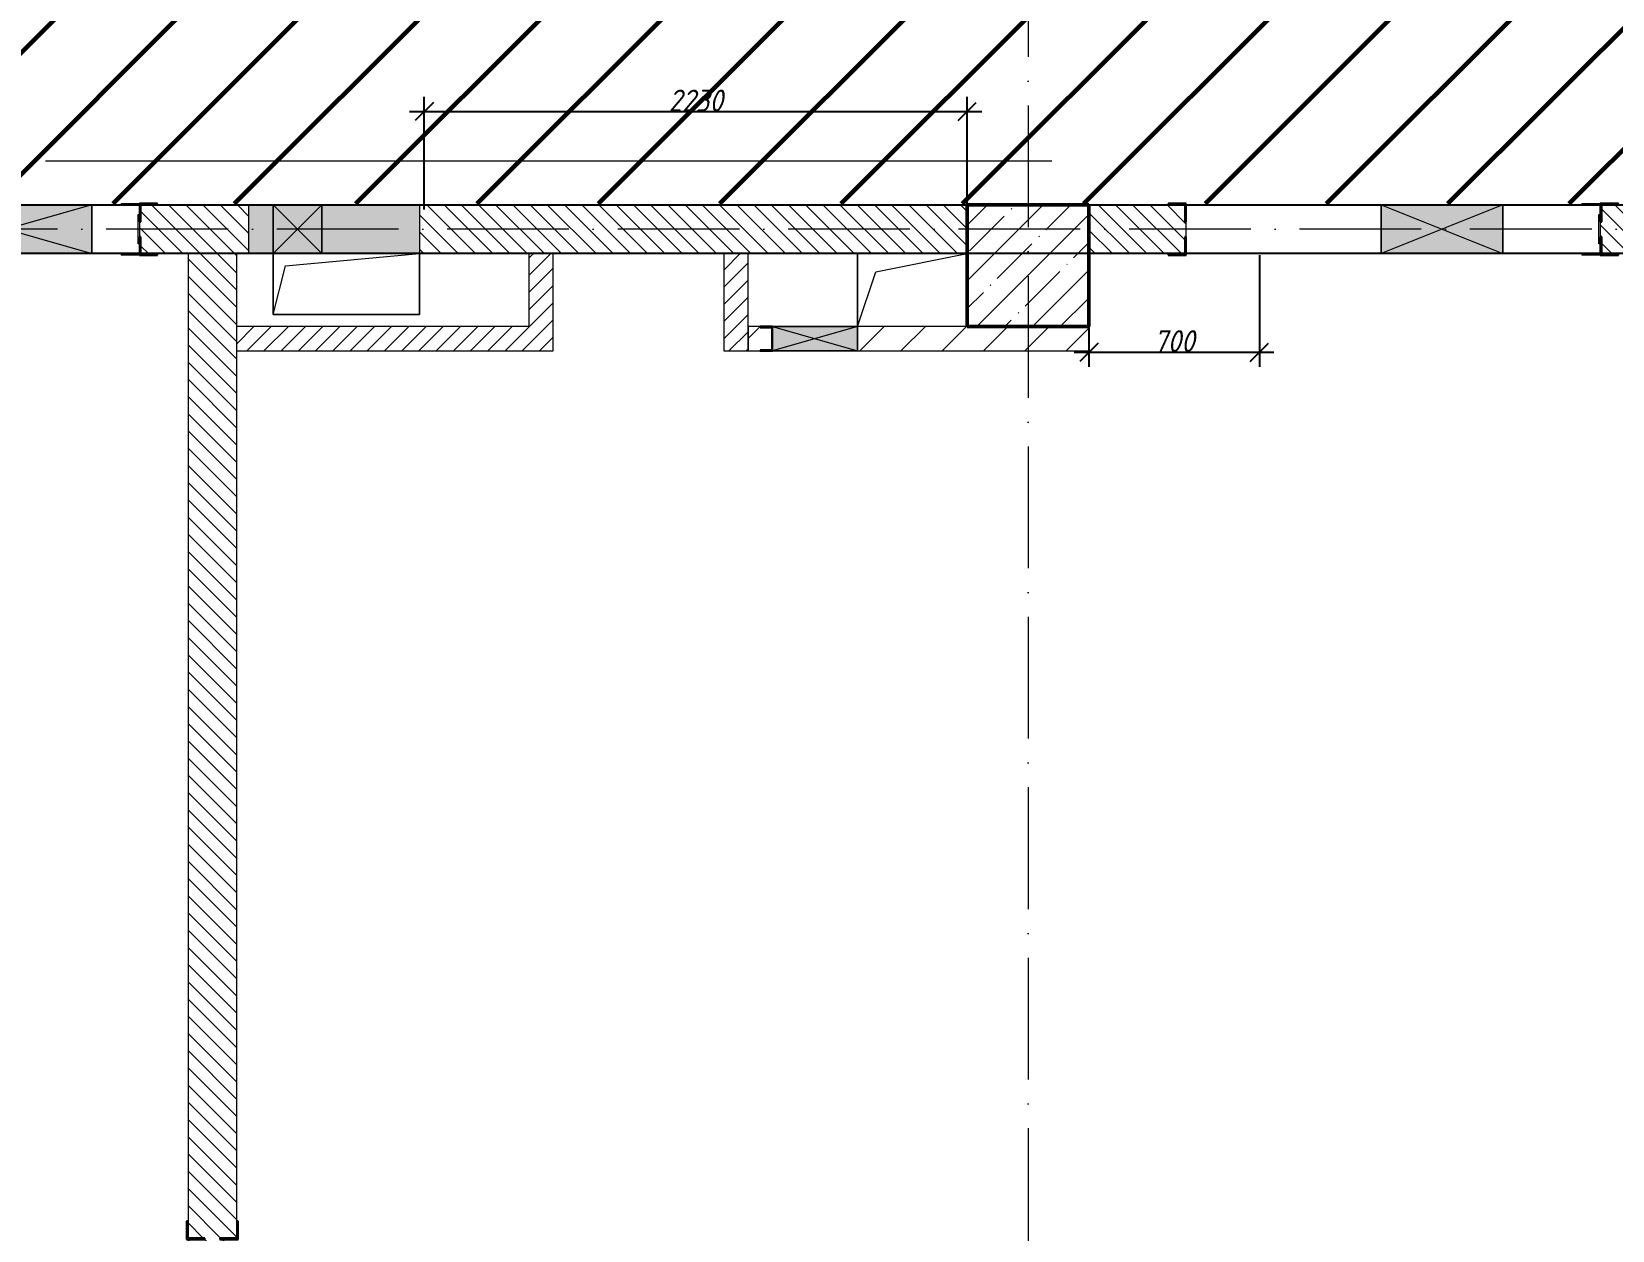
# Model space of a CAD drawing. Header units: millimetres. Extents: x -606178 to 312196, y -19338 to 632709.
# Drawn here: x -108857 to -102365, y 510763 to 515687 of the extents above; entities that cross this region are included whole.
import ezdxf

# ---------------------------------------------------------------- set-up
doc = ezdxf.new("R2010")
doc.units = ezdxf.units.MM
doc.linetypes.add('50_200_ШТРИХ_1Т_ш5_п1_п1_', pattern=[700, 500, -100, 0, -100])
for name, color, linetype, lineweight in [('6.4.1) Окр пт с инж. ПТ2.16', 3, 'Continuous', 60), ('A-____-____-DIMS', 7, 'Continuous', 9), ('A-DETL-GENF-OTLN', 7, 'Continuous', 9), ('A-DETL-GENF-OTLN-2', 7, 'Continuous', 5), ('A-FLOR-____-OTLN', 7, 'Continuous', 9), ('A-GENM-____-MCUT', 7, 'Continuous', 25), ('A-GENM-____-OTLN', 7, 'Continuous', 9), ('A-GENM-____-OTLN-1', 7, 'Continuous', 25), ('A-GLAZ-____-OTLN', 7, 'Continuous', 9), ('A-WALL-____-MCUT', 7, 'Continuous', 13), ('A-WALL-____-PATT-1', 7, 'Continuous', 9), ('A-WALL-FNSH-MCUT-1', 7, 'Continuous', 9), ('I-WALL-____-OTLN', 7, 'Continuous', 9), ('S-COLS-____-MCUT', 7, 'Continuous', 50), ('S-COLS-____-OTLN', 7, 'Continuous', 9), ('S-GRID-____-OTLN-1', 7, '50_200_ШТРИХ_1Т_ш5_п1_п1_', 9)]:
    doc.layers.add(name, color=color, linetype=linetype, lineweight=lineweight)
doc.layers.add('A-DETL-GENF-OTLN-3', color=9, linetype='Continuous', lineweight=9, true_color=0x808080)
doc.styles.add('ISOCPEUR_I_7', font='isocpeui.ttf', dxfattribs={"width": 0.9, "height": 90})
doc.dimstyles.new('ISO-1_8_0_9К_СРЕДНИЙ_Кладочные_2', dxfattribs={"dimscale": 304.8, "dimtxt": 89.638306, "dimasz": 0.246063, "dimexe": 0.19685, "dimexo": 0, "dimgap": 0, "dimtad": 1, "dimdec": 3, "dimrnd": 0.001, "dimdsep": 46, "dimtxsty": 'ISOCPEUR_I_7', "dimblk1": 'OBLIQUE', "dimblk2": 'OBLIQUE', "dimsah": 1, "dimcen": 0.09, "dimdle": 0.19685, "dimazin": 0, "dimtfac": 1, "dimtdec": 4, "dimtix": 1, "dimtmove": 1, "dimatfit": 3, "dimfxl": 1, "dimtvp": 1, "dimtolj": 1, "dimtzin": 0, "dimarcsym": 2})
pattern_1 = [(135, (-140714.89, 451794.26), (-35.35534, -35.35534), [])]
pattern_2 = [(45, (-140714.89, 451794.26), (-35.35534, 35.35534), [])]

# ---------------------------------------------------------------- blocks, each defined once
blk = doc.blocks.new('BSC_Колонна _Прямоугольная - 500х500-V15-АР1_План отверстий 3 этажа в осях 1-64_Ю-ЯЯ')
at = {"layer": 'S-COLS-____-OTLN'}
h = blk.add_hatch(dxfattribs=at)
h.set_pattern_fill('FP_22', color=256, style=0, pattern_type=2)
h.set_pattern_definition([(45, (-35950, -62931.04), (-114.04925, 114.04925), []), (45, (-35835.95, -62931.04), (-114.04925, 114.04925), [201.613, -40.323, 3.353, -36.97])])
h.paths.add_polyline_path([(-250, -250), (250, -250), (250, 250), (-250, 250)], flags=0)
at = {"layer": 'S-COLS-____-MCUT'}
for p, q in [((250, 250), (-250, 250)), ((-250, 250), (-250, -250)), ((250, -250), (250, 250)), ((-250, -250), (250, -250))]:
    blk.add_line(p, q, dxfattribs=at)
blk = doc.blocks.new('Фахверк_СКБ_Уголок - 200_3960-28268576-АР1_План отверстий 3 этажа в осях 1-64_Ю-ЯЯ')
at = {"layer": 'A-GENM-____-MCUT'}
for p, q in [((200, 156), (125, 156)), ((125, 156), (125, 81)), ((131, 81), (131, 150)), ((131, 150), (200, 150)), ((200, 150), (200, 156)), ((125, 81), (131, 81)), ((131, 19), (125, 19)), ((125, 19), (125, -56)), ((131, -50), (131, 19)), ((125, -56), (200, -56)), ((200, -50), (131, -50)), ((200, -56), (200, -50))]:
    blk.add_line(p, q, dxfattribs=at)
blk = doc.blocks.new('154_Стойка_СКБ_Уголок - СМ-2480_200-28346303-АР1_План отверстий 3 этажа в осях 1-64_Ю-ЯЯ')
at = {"layer": 'A-GENM-____-MCUT'}
for p, q in [((125, 156), (125, 81)), ((200, 156), (125, 156)), ((131, 81), (131, 150)), ((131, 150), (200, 150)), ((200, 150), (200, 156)), ((125, 81), (131, 81)), ((131, 19), (125, 19)), ((125, 19), (125, -56)), ((131, -50), (131, 19)), ((125, -56), (200, -56)), ((200, -50), (131, -50)), ((200, -56), (200, -50))]:
    blk.add_line(p, q, dxfattribs=at)
blk = doc.blocks.new('Стойка_Влож_Полоса боковая - Полоса-V164-АР1_План отверстий 3 этажа в осях 1-64_Ю-ЯЯ')
at = {"layer": 'A-GENM-____-OTLN'}
for p, q in [((-5, 60), (0, 60)), ((-5, -60), (-5, 60)), ((0, 31), (0, -31)), ((0, -60), (-5, -60))]:
    blk.add_line(p, q, dxfattribs=at)
blk = doc.blocks.new('Стойка_Влож_Уголок_Опорный - Уголок-28213941-АР1_План отверстий 3 этажа в осях 1-64_Ю-ЯЯ')
at = {"layer": 'A-GENM-____-OTLN'}
for p, q in [((-212, -6), (-212, 0)), ((0, 0), (0, -6)), ((-212, -75), (-212, -6)), ((-212, -6), (-206, -6)), ((-6, -6), (0, -6)), ((0, -6), (0, -75)), ((-212, -75), (-206, -75)), ((-6, -75), (0, -75))]:
    blk.add_line(p, q, dxfattribs=at)
blk = doc.blocks.new('Фахверк_СКБ_Уголок - 200_3960-28339211-АР1_План отверстий 3 этажа в осях 1-64_Ю-ЯЯ')
at = {"layer": 'A-GENM-____-MCUT'}
for p, q in [((125, 156), (50, 156)), ((50, 156), (50, 150)), ((50, 150), (119, 150)), ((119, 150), (119, 81)), ((125, 81), (125, 156)), ((119, 81), (125, 81)), ((125, 19), (119, 19)), ((119, 19), (119, -50)), ((125, -56), (125, 19)), ((119, -50), (50, -50)), ((50, -50), (50, -56)), ((50, -56), (125, -56))]:
    blk.add_line(p, q, dxfattribs=at)
blk = doc.blocks.new('AR_Отверстие Ниша - Лючок-36918136-АР1_План отверстий 3 этажа в осях 1-64_Ю-ЯЯ')
at = {"layer": 'A-GLAZ-____-OTLN'}
h = blk.add_hatch(color=256, dxfattribs=at)
h.paths.add_polyline_path([(-350, -100), (-250, -100), (-250, 100), (-350, 100)], flags=0)
h.paths.add_polyline_path([(350, -100), (350, 100), (-50, 100), (-50, -100)], flags=0)
for p, q in [((-350, 100), (-250, 100)), ((-350, -100), (-350, 100)), ((-50, 100), (350, 100)), ((350, 100), (350, -100)), ((-250, -100), (-350, -100)), ((350, -100), (-50, -100))]:
    blk.add_line(p, q, dxfattribs=at)
blk = doc.blocks.new('AR_Отверстие прямоугольное _в стене_ - AR_Отверстие прямоугольное _в стене__ВК-32405534-АР1_План отверстий 3 этажа в осях 1-64_Ю-ЯЯ')
at = {"layer": 'A-GLAZ-____-OTLN'}
blk.add_hatch(color=256, dxfattribs=at).paths.add_polyline_path([(100, -100), (100, 100), (-100, 100), (-100, -100)], flags=0)
at = {"layer": 'A-DETL-GENF-OTLN'}
for p, q in [((-100, -100), (-100, 100)), ((-100, 100), (100, 100)), ((100, 100), (-100, -100)), ((-100, 100), (100, -100)), ((100, 100), (-100, 100)), ((-100, 100), (-100, -100)), ((100, 100), (100, -100)), ((100, -100), (100, 100)), ((100, -100), (-100, -100)), ((-100, -100), (100, -100))]:
    blk.add_line(p, q, dxfattribs=at)
blk = doc.blocks.new('AR_Отверстие прямоугольное _в плите_ - AR_Отверстие прямоугольное _в плите_-30459255-АР1_План отверстий 3 этажа в осях 1-64_Ю-ЯЯ')
at = {"layer": 'A-GENM-____-OTLN'}
for p, q in [((-300, 125), (-300, -125)), ((-300, -125), (-250, 75)), ((-250, 75), (300, 125)), ((300, -125), (300, 125)), ((-300, -125), (300, -125))]:
    blk.add_line(p, q, dxfattribs=at)
blk = doc.blocks.new('AR_Отверстие прямоугольное _в плите_ - AR_Отверстие прямоугольное _в плите_-V198-АР1_План отверстий 3 этажа в осях 1-64_Ю-ЯЯ')
at = {"layer": 'A-GENM-____-OTLN'}
for p, q in [((-225, 150), (-225, -150)), ((-150, 75), (225, 150)), ((-225, -150), (-150, 75))]:
    blk.add_line(p, q, dxfattribs=at)
blk = doc.blocks.new('AR_Отверстие прямоугольное _в стене_ - AR_Отверстие прямоугольное _в стене__ОВ-36917871-АР1_План отверстий 3 этажа в осях 1-64_Ю-ЯЯ')
at = {"layer": 'A-GLAZ-____-OTLN'}
blk.add_hatch(color=256, dxfattribs=at).paths.add_polyline_path([(350, -100), (350, 100), (-350, 100), (-350, -100)], flags=0)
at = {"layer": 'A-DETL-GENF-OTLN'}
for p, q in [((-350, -100), (-350, 100)), ((-350, 100), (350, 100)), ((350, 100), (-350, -100)), ((-350, 100), (350, -100)), ((350, 100), (-350, 100)), ((-350, 100), (-350, -100)), ((350, 100), (350, -100)), ((350, -100), (350, 100)), ((350, -100), (-350, -100)), ((-350, -100), (350, -100))]:
    blk.add_line(p, q, dxfattribs=at)
blk = doc.blocks.new('AR_Отверстие прямоугольное _в стене_ - AR_Отверстие прямоугольное _в стене__ОВ-36925132-АР1_План отверстий 3 этажа в осях 1-64_Ю-ЯЯ')
at = {"layer": 'A-GLAZ-____-OTLN'}
blk.add_hatch(color=256, dxfattribs=at).paths.add_polyline_path([(-175, -50), (175, -50), (175, 50), (-175, 50), (-175, -47)], flags=0)
at = {"layer": 'A-DETL-GENF-OTLN'}
for p, q in [((-175, 50), (175, 50)), ((175, 50), (-175, -50)), ((-175, 50), (175, -50)), ((175, 50), (-175, 50)), ((175, 50), (175, -50)), ((175, -50), (175, 50)), ((175, -50), (-175, -50)), ((-175, -50), (175, -50))]:
    blk.add_line(p, q, dxfattribs=at)
blk = doc.blocks.new('AR_Отверстие прямоугольное _в стене_ - AR_Отверстие прямоугольное _в стене__ОВ-36924659-АР1_План отверстий 3 этажа в осях 1-64_Ю-ЯЯ')
at = {"layer": 'A-GLAZ-____-OTLN'}
blk.add_hatch(color=256, dxfattribs=at).paths.add_polyline_path([(250, -100), (250, 100), (-250, 100), (-250, -100)], flags=0)
at = {"layer": 'A-DETL-GENF-OTLN'}
for p, q in [((-250, -100), (-250, 100)), ((-250, 100), (250, 100)), ((250, 100), (-250, -100)), ((-250, 100), (250, -100)), ((250, 100), (-250, 100)), ((-250, 100), (-250, -100)), ((250, 100), (250, -100)), ((250, -100), (250, 100)), ((250, -100), (-250, -100)), ((-250, -100), (250, -100))]:
    blk.add_line(p, q, dxfattribs=at)
blk = doc.blocks.new('154_Фахверк_СКБ_Швеллер - Тип_100_3960_зеркало-36793856-АР1_План отверстий 3 этажа в осях 1-64_Ю-ЯЯ')
at = {"layer": 'A-GENM-____-MCUT'}
for p, q in [((175, 50), (125, 50)), ((125, 50), (125, -50)), ((128, 47), (175, 47)), ((128, -47), (128, 47)), ((175, 47), (175, 50)), ((125, -50), (175, -50)), ((175, -47), (128, -47)), ((175, -50), (175, -47))]:
    blk.add_line(p, q, dxfattribs=at)
blk = doc.blocks.new('DET_L_Имитация разреза_ISO2-5 - Низ-29858842-АР1_План отверстий 3 этажа в осях 1-64_Ю-ЯЯ')
at = {"layer": 'A-DETL-GENF-OTLN-3'}
blk.add_line((143.1, 0), (4276.5, 0), dxfattribs=at)
blk = doc.blocks.new('_Oblique')
at = {"color": 0, "linetype": 'ByBlock', "lineweight": -2}
blk.add_line((-0.5, -0.5), (0.5, 0.5), dxfattribs=at)
blk = doc.blocks.new('*D5365')
at = {"layer": 'A-____-____-DIMS', "color": 0, "lineweight": -2, "transparency": 16777216}
for p, q in [((-107244.9, 514956.3), (-107244.9, 515418.8)), ((-105014.9, 514975.3), (-105014.9, 515418.8)), ((-107304.9, 515358.8), (-104954.9, 515358.8))]:
    blk.add_line(p, q, dxfattribs=at)
at = {"layer": 'Defpoints', "color": 0, "transparency": 16777216}
for p in [(-105014.9, 515358.8), (-107244.9, 514956.3), (-105014.9, 514975.3)]:
    blk.add_point(p, dxfattribs=at)
at = {"layer": 'A-____-____-DIMS', "color": 0, "lineweight": -2, "transparency": 16777216, "xscale": 75, "yscale": 75, "zscale": 75, "rotation": 180}
blk.add_blockref('_Oblique', (-107244.9, 515358.8), dxfattribs=at)
at = {"layer": 'A-____-____-DIMS', "color": 0, "lineweight": -2, "transparency": 16777216, "xscale": 75, "yscale": 75, "zscale": 75}
blk.add_blockref('_Oblique', (-105014.9, 515358.8), dxfattribs=at)
at = {"layer": 'A-____-____-DIMS', "color": 0, "transparency": 16777216, "insert": (-106129.9, 515403.8), "char_height": 90, "width": 546.104, "attachment_point": 5, "style": 'ISOCPEUR_I_7'}
blk.add_mtext('\\A1;2230', dxfattribs=at)
blk = doc.blocks.new('*D5327')
at = {"layer": 'A-____-____-DIMS', "color": 0, "lineweight": -2, "transparency": 16777216}
for p, q in [((-103814.9, 514769.3), (-103814.9, 514310)), ((-104514.9, 514475.3), (-104514.9, 514310)), ((-104574.9, 514370), (-103754.9, 514370))]:
    blk.add_line(p, q, dxfattribs=at)
at = {"layer": 'Defpoints', "color": 0, "transparency": 16777216}
for p in [(-103814.9, 514769.3), (-104514.9, 514475.3), (-103814.9, 514370)]:
    blk.add_point(p, dxfattribs=at)
at = {"layer": 'A-____-____-DIMS', "color": 0, "lineweight": -2, "transparency": 16777216, "xscale": 75, "yscale": 75, "zscale": 75, "rotation": 180}
blk.add_blockref('_Oblique', (-104514.9, 514370), dxfattribs=at)
at = {"layer": 'A-____-____-DIMS', "color": 0, "lineweight": -2, "transparency": 16777216, "xscale": 75, "yscale": 75, "zscale": 75}
blk.add_blockref('_Oblique', (-103814.9, 514370), dxfattribs=at)
at = {"layer": 'A-____-____-DIMS', "color": 0, "transparency": 16777216, "insert": (-104164.9, 514415.6), "char_height": 90, "width": 409.578, "attachment_point": 5, "style": 'ISOCPEUR_I_7'}
blk.add_mtext('\\A1;700', dxfattribs=at)

msp = doc.modelspace()

# ---------------------------------------------------------------- hatches: boundary and pattern name
at = {"layer": '6.4.1) Окр пт с инж. ПТ2.16'}
h = msp.add_hatch(dxfattribs=at)
h.set_pattern_fill('ANSI31', color=256, scale=111)
h.paths.add_polyline_path([(-133314.891, 528425.3011), (-133389.891, 528425.3011), (-133389.891, 528419.3011), (-133464.891, 528419.3011), (-133464.891, 528425.3011), (-133814.891, 528425.3011), (-134714.891, 528425.3011), (-135164.891, 528425.3011), (-135164.891, 523200.3011), (-135158.891, 523200.3011), (-135158.891, 523125.3011), (-135160.3704, 522225.3011), (-135158.891, 522225.3011), (-135158.891, 522150.3011), (-135164.891, 519475.3011), (-135164.891, 518975.3011), (-135164.891, 518650.3011), (-135158.891, 518650.3011), (-135158.891, 518575.3011), (-135164.891, 518475.3011), (-135164.891, 517525.3011), (-135164.891, 516875.3011), (-135158.891, 516875.3011), (-135158.891, 516800.3011), (-135164.891, 513825.3011), (-134914.891, 513825.3011), (-133314.891, 513825.3011), (-133114.891, 513825.3011), (-133114.891, 514975.3011), (-132864.891, 514975.3011), (-131764.891, 514975.3011), (-131364.891, 514975.3011), (-130264.891, 514975.3011), (-126809.891, 514975.3011), (-126809.891, 514981.3011), (-126734.891, 514981.3011), (-126728.891, 514981.3011), (-126659.891, 514981.3011), (-125809.891, 514981.2167), (-125809.891, 514981.3011), (-125740.891, 514981.3011), (-125734.891, 514981.3011), (-125659.891, 514981.3011), (-124439.891, 514981.1779), (-124439.891, 514981.3011), (-124364.891, 514981.3011), (-124358.891, 514981.3011), (-124289.891, 514981.3011), (-123214.891, 514981.19), (-123214.891, 514981.3011), (-123139.891, 514981.3011), (-121789.891, 514981.1587), (-121789.891, 514981.3011), (-121714.891, 514981.3011), (-121708.891, 514981.3011), (-121639.891, 514981.3011), (-119514.891, 514981.0709), (-119514.891, 515425.3011), (-119260.891, 515425.3011), (-119214.891, 515425.3011), (-118514.891, 515425.3011), (-118468.891, 515425.3011), (-118289.891, 515425.3011), (-117839.891, 515425.3011), (-117214.891, 515425.3011), (-117014.8899, 515425.3028), (-117014.8899, 515225.3027), (-117014.891, 515225.3027), (-117014.891, 514975.3011), (-115839.891, 514975.3011), (-115839.891, 514981.3011), (-115764.891, 514981.3011), (-115758.891, 514981.3011), (-115689.891, 514981.3011), (-115064.891, 514981.2253), (-115064.891, 514981.3011), (-114989.891, 514981.3011), (-114889.891, 514981.2888), (-114889.891, 514981.3011), (-114814.891, 514981.3011), (-114114.891, 514981.2146), (-114114.891, 514981.3011), (-114014.891, 514981.3011), (-114014.891, 514975.3011), (-113489.891, 514975.3011), (-113489.891, 514981.3011), (-113414.891, 514981.3011), (-112714.891, 514981.2121), (-112714.891, 514981.3011), (-112639.891, 514981.3011), (-112539.891, 514981.2882), (-112539.891, 514981.3011), (-112464.891, 514981.3011), (-111839.891, 514981.22), (-111839.891, 514981.3011), (-111770.891, 514981.3011), (-111764.891, 514981.3011), (-111689.891, 514981.3011), (-110189.891, 514981.103), (-110189.891, 514981.3011), (-110114.891, 514981.3011), (-108489.891, 514981.0788), (-108489.891, 514981.3011), (-108420.891, 514981.3011), (-108414.891, 514981.3011), (-108339.891, 514981.3011), (-104189.891, 514980.7093), (-104189.891, 514981.3011), (-104114.891, 514981.3011), (-102489.891, 514981.0435), (-102489.891, 514981.3011), (-102420.891, 514981.3011), (-102414.891, 514981.3011), (-102339.891, 514981.3011), (-95514.891, 514980.166), (-95514.891, 519325.3011), (-95814.891, 519325.3011), (-95814.891, 519225.3011), (-96014.891, 519225.3011), (-96014.891, 519325.3011), (-96364.891, 519325.3011), (-98164.891, 519325.3011), (-98164.891, 518975.3011), (-98764.891, 518975.3011), (-98764.891, 519225.3011), (-98964.891, 519225.3011), (-98964.891, 519325.3011), (-99489.891, 519325.3011), (-99489.891, 519319.3011), (-99564.891, 519319.3011), (-99564.891, 519325.3011), (-101364.891, 519325.3011), (-101364.891, 519319.3011), (-101464.891, 519319.3011), (-101464.891, 518975.3011), (-102064.891, 518975.3011), (-102064.891, 519225.3011), (-102264.891, 519225.3011), (-102264.891, 519325.3011), (-102689.891, 519325.3011), (-102689.891, 519319.3011), (-102764.891, 519319.3011), (-104564.891, 519325.3011), (-104564.891, 519319.3011), (-104639.891, 519319.3011), (-104714.891, 519325.3011), (-104714.891, 518975.3011), (-105314.891, 518975.3011), (-105314.891, 519225.3011), (-105514.891, 519225.3011), (-105514.891, 519325.3011), (-105889.891, 519325.3011), (-105889.891, 519319.3011), (-105964.891, 519319.3011), (-107764.891, 519325.3011), (-107764.891, 519319.3011), (-107839.891, 519319.3011), (-108314.891, 519325.3011), (-108314.891, 518975.3011), (-108914.891, 518975.3011), (-108914.891, 519325.3011), (-109089.891, 519325.3011), (-109089.891, 519319.3011), (-109164.891, 519319.3011), (-110964.891, 519325.3011), (-110964.891, 519319.3011), (-111039.891, 519319.3011), (-111264.891, 519322.4776), (-111264.891, 519225.3011), (-111464.891, 519225.3011), (-111464.891, 518975.3011), (-112064.891, 518975.3011), (-112064.891, 519225.3011), (-112267.3781, 519225.3011), (-112242.3781, 519300.3011), (-112064.891, 519325.6564), (-112064.891, 519575.3011), (-112289.891, 519575.3011), (-112358.891, 519575.3011), (-112358.891, 519506.3011), (-112364.891, 519394.3011), (-112364.891, 519506.3011), (-112364.891, 519575.3011), (-114164.891, 519575.3011), (-114164.891, 519506.3011), (-114164.891, 519394.3011), (-114164.891, 519319.3011), (-114239.891, 519319.3011), (-117014.891, 519325.3011), (-117014.891, 518975.3011), (-117614.891, 518975.3011), (-117614.891, 519275.3011), (-117714.891, 519275.3011), (-117714.891, 519475.3011), (-122414.891, 519475.3011), (-122414.891, 519275.3011), (-122514.891, 519275.3011), (-122514.891, 518975.3011), (-123014.891, 518975.3011), (-123014.891, 519275.3011), (-123114.891, 519275.3011), (-123114.891, 519475.3011), (-127114.891, 519475.3011), (-127114.891, 519275.3011), (-127214.891, 519275.3011), (-127214.891, 518975.3011), (-127714.891, 518975.3011), (-127714.891, 519275.3011), (-127814.891, 519275.3011), (-127814.891, 519475.3011), (-130714.891, 519475.3011), (-130714.891, 519275.3011), (-130814.891, 519275.3011), (-130814.891, 518975.3011), (-131314.891, 518975.3011), (-131314.891, 519275.3011), (-131414.891, 519275.3011), (-131414.891, 519475.3011), (-132514.891, 519475.3011), (-132514.891, 519275.3011), (-133314.891, 519275.3011), (-133314.891, 520075.3011), (-133114.891, 520075.3011), (-133114.891, 525825.3011), (-133314.891, 525825.3011), (-133314.891, 526425.3011), (-133314.891, 526625.3011)])
at = {"layer": 'A-WALL-____-PATT-1'}
h = msp.add_hatch(dxfattribs=at)
h.set_pattern_fill('FP_9', color=256, style=0, pattern_type=2)
h.set_pattern_definition(pattern_1)
h.paths.add_polyline_path([(-105014.891, 514775.3011), (-105014.891, 514975.3011), (-107264.891, 514975.3011), (-107264.891, 514775.3011), (-105379.6312, 514775.3011)], flags=0)
h.paths.add_polyline_path([(-108408.891, 514775.3011), (-107964.891, 514775.3011), (-107964.891, 514975.3011), (-108408.891, 514975.3011), (-108408.891, 514906.3011), (-108414.891, 514906.3011), (-108414.891, 514844.3011), (-108408.891, 514844.3011), (-108408.891, 514815.3011)], flags=0)
h.paths.add_polyline_path([(-110189.891, 514775.3011), (-110120.891, 514775.3011), (-110120.891, 514844.3011), (-110114.891, 514844.3011), (-110114.891, 514906.3011), (-110120.891, 514906.3011), (-110120.891, 514975.3011), (-110514.891, 514975.3011), (-110514.891, 514775.3011)], flags=0)
h = msp.add_hatch(dxfattribs=at)
h.set_pattern_fill('FP_9', color=256, style=0, pattern_type=2)
h.set_pattern_definition(pattern_1)
h.paths.add_polyline_path([(-104189.891, 514775.3011), (-104120.891, 514775.3011), (-104120.891, 514844.3011), (-104114.891, 514844.3011), (-104114.891, 514906.3011), (-104120.891, 514906.3011), (-104120.891, 514975.3011), (-104514.891, 514975.3011), (-104514.891, 514775.3011), (-104320.891, 514775.3011)], flags=0)
h.paths.add_polyline_path([(-102408.891, 514775.3011), (-102014.891, 514775.3011), (-102014.891, 514975.3011), (-102408.891, 514975.3011), (-102408.891, 514906.3011), (-102414.891, 514906.3011), (-102414.891, 514844.3011), (-102408.891, 514844.3011), (-102408.891, 514815.3011)], flags=0)
h = msp.add_hatch(dxfattribs=at)
h.set_pattern_fill('FP_9', color=256, style=0, pattern_type=2)
h.set_pattern_definition(pattern_1)
h.paths.add_polyline_path([(-108014.891, 507225.3011), (-108014.891, 510725.3011), (-108083.891, 510725.3011), (-108083.891, 510731.3011), (-108014.891, 510731.3011), (-108014.891, 514775.3011), (-108214.891, 514775.3011), (-108214.891, 510731.3011), (-108145.891, 510731.3011), (-108145.891, 510725.3011), (-108214.891, 510725.3011), (-108214.891, 507225.3011), (-108030.8276, 507225.3011)], flags=0)
h = msp.add_hatch(dxfattribs=at)
h.set_pattern_fill('FP_8', color=256, style=0, pattern_type=2)
h.set_pattern_definition(pattern_2)
h.paths.add_polyline_path([(-106714.891, 514375.3011), (-106714.891, 514775.3011), (-106814.891, 514775.3011), (-106814.891, 514375.3011)], flags=0)
h = msp.add_hatch(dxfattribs=at)
h.set_pattern_fill('FP_8', color=256, style=0, pattern_type=2)
h.set_pattern_definition(pattern_2)
h.paths.add_polyline_path([(-105914.891, 514375.3011), (-105914.891, 514775.3011), (-106014.891, 514775.3011), (-106014.891, 514375.3011)], flags=0)
h = msp.add_hatch(dxfattribs=at)
h.set_pattern_fill('FP_8', color=256, style=0, pattern_type=2)
h.set_pattern_definition(pattern_2)
h.paths.add_polyline_path([(-108014.891, 514375.3011), (-106814.891, 514375.3011), (-106814.891, 514475.3011), (-108014.891, 514475.3011)], flags=0)
h = msp.add_hatch(dxfattribs=at)
h.set_pattern_fill('FP_7', color=256, style=0, pattern_type=2)
h.set_pattern_definition([(45, (-140714.89, 451794.26), (-84.85281, 84.85281), [])])
h.paths.add_polyline_path([(-105864.891, 514375.3011), (-105864.891, 514378.3011), (-105817.891, 514378.3011), (-105817.891, 514472.3011), (-105864.891, 514472.3011), (-105864.891, 514475.3011), (-105914.891, 514475.3011), (-105914.891, 514375.3011)], flags=0)
h.paths.add_polyline_path([(-104514.891, 514375.3011), (-104514.891, 514475.3011), (-105464.891, 514475.3011), (-105464.891, 514375.3011), (-105014.891, 514375.3011)], flags=0)

# ---------------------------------------------------------------- linework, layer by layer
msp.add_lwpolyline([(-130264.891, 514975.3011), (-66264.891, 514975.3011), (-66264.891, 514775.3011), (-130264.891, 514775.3011)], close=True)
at = {"layer": 'A-FLOR-____-OTLN'}
for p, q in [((-107864.891, 514525.3011), (-107864.891, 514775.3011)), ((-107264.891, 514775.3011), (-107264.891, 514525.3011)), ((-105464.891, 514475.3011), (-105464.891, 514775.3011)), ((-107264.891, 514525.3011), (-107864.891, 514525.3011))]:
    msp.add_line(p, q, dxfattribs=at)
at = {"layer": 'A-WALL-____-MCUT'}
for p, q in [((-107964.891, 514975.3011), (-108339.891, 514975.3011)), ((-105014.891, 514975.3011), (-107264.891, 514975.3011)), ((-104189.891, 514975.3011), (-104514.891, 514975.3011)), ((-104114.891, 514844.3011), (-104114.891, 514906.3011)), ((-108339.891, 514775.3011), (-108214.891, 514775.3011)), ((-108214.891, 514775.3011), (-108214.891, 510800.3011)), ((-108014.891, 510800.3011), (-108014.891, 514775.3011)), ((-108014.891, 514775.3011), (-107964.891, 514775.3011)), ((-107264.891, 514775.3011), (-105014.891, 514775.3011)), ((-104514.891, 514775.3011), (-104189.891, 514775.3011))]:
    msp.add_line(p, q, dxfattribs=at)
at = {"layer": 'A-WALL-FNSH-MCUT-1'}
for p, q in [((-106814.891, 514775.3011), (-106814.891, 514475.3011)), ((-106714.891, 514375.3011), (-106714.891, 514775.3011)), ((-106014.891, 514775.3011), (-106014.891, 514375.3011)), ((-105914.891, 514375.3011), (-105914.891, 514775.3011)), ((-106814.891, 514475.3011), (-108014.891, 514475.3011)), ((-105864.891, 514475.3011), (-105914.891, 514475.3011)), ((-105914.891, 514475.3011), (-105914.891, 514375.3011)), ((-105014.891, 514475.3011), (-105464.891, 514475.3011)), ((-104514.891, 514375.3011), (-104514.891, 514475.3011)), ((-108014.891, 514375.3011), (-106714.891, 514375.3011)), ((-106014.891, 514375.3011), (-105914.891, 514375.3011)), ((-105914.891, 514375.3011), (-105864.891, 514375.3011)), ((-105464.891, 514375.3011), (-104514.891, 514375.3011))]:
    msp.add_line(p, q, dxfattribs=at)
at = {"layer": 'I-WALL-____-OTLN'}
for p, q in [((-108609.891, 514975.3011), (-108414.891, 514975.3011)), ((-104114.891, 514975.3011), (-103314.891, 514975.3011)), ((-102814.891, 514975.3011), (-102414.891, 514975.3011)), ((-108414.891, 514775.3011), (-108609.891, 514775.3011)), ((-103314.891, 514775.3011), (-104114.891, 514775.3011)), ((-102414.891, 514775.3011), (-102814.891, 514775.3011))]:
    msp.add_line(p, q, dxfattribs=at)
at = {"layer": 'S-GRID-____-OTLN-1'}
for p, q in [((-104764.891, 542687.1106), (-104764.891, 504685.847)), ((-36640.4843, 514875.3011), (-145383.6612, 514875.3011))]:
    msp.add_line(p, q, dxfattribs=at)

# ---------------------------------------------------------------- block references
at = {"layer": 'A-DETL-GENF-OTLN-2', "rotation": 180}
msp.add_blockref('DET_L_Имитация разреза_ISO2-5 - Низ-29858842-АР1_План отверстий 3 этажа в осях 1-64_Ю-ЯЯ', (-104523.6341, 515155.3011), dxfattribs=at)
at = {"layer": 'A-GENM-____-OTLN', "rotation": 269.9999999999996}
for p in [(-108414.891, 514769.3011), (-102414.891, 514769.3011)]:
    msp.add_blockref('Стойка_Влож_Уголок_Опорный - Уголок-28213941-АР1_План отверстий 3 этажа в осях 1-64_Ю-ЯЯ', p, dxfattribs=at)
at = {"layer": 'A-GENM-____-OTLN'}
for name, p in [('Стойка_Влож_Полоса боковая - Полоса-V164-АР1_План отверстий 3 этажа в осях 1-64_Ю-ЯЯ', (-108414.891, 514875.3011)), ('Стойка_Влож_Полоса боковая - Полоса-V164-АР1_План отверстий 3 этажа в осях 1-64_Ю-ЯЯ', (-102414.891, 514875.3011)), ('AR_Отверстие прямоугольное _в плите_ - AR_Отверстие прямоугольное _в плите_-30459255-АР1_План отверстий 3 этажа в осях 1-64_Ю-ЯЯ', (-107564.891, 514650.3011)), ('AR_Отверстие прямоугольное _в плите_ - AR_Отверстие прямоугольное _в плите_-V198-АР1_План отверстий 3 этажа в осях 1-64_Ю-ЯЯ', (-105239.891, 514625.3011))]:
    msp.add_blockref(name, p, dxfattribs=at)
at = {"layer": 'A-GENM-____-OTLN-1'}
for p in [(-108539.891, 514825.3011), (-102539.891, 514825.3011)]:
    msp.add_blockref('154_Стойка_СКБ_Уголок - СМ-2480_200-28346303-АР1_План отверстий 3 этажа в осях 1-64_Ю-ЯЯ', p, dxfattribs=at)
for name, p, rotation in [('Фахверк_СКБ_Уголок - 200_3960-28268576-АР1_План отверстий 3 этажа в осях 1-64_Ю-ЯЯ', (-103989.891, 514925.3011), 180), ('154_Фахверк_СКБ_Швеллер - Тип_100_3960_зеркало-36793856-АР1_План отверстий 3 этажа в осях 1-64_Ю-ЯЯ', (-105689.891, 514425.3011), 180), ('Фахверк_СКБ_Уголок - 200_3960-28339211-АР1_План отверстий 3 этажа в осях 1-64_Ю-ЯЯ', (-108164.891, 510850.3011), 269.9999999999999)]:
    msp.add_blockref(name, p, dxfattribs=dict(at, rotation=rotation))
at = {"layer": 'A-GLAZ-____-OTLN'}
for name, p in [('AR_Отверстие прямоугольное _в стене_ - AR_Отверстие прямоугольное _в стене__ОВ-36917871-АР1_План отверстий 3 этажа в осях 1-64_Ю-ЯЯ', (-108959.891, 514875.3011)), ('AR_Отверстие Ниша - Лючок-36918136-АР1_План отверстий 3 этажа в осях 1-64_Ю-ЯЯ', (-107614.891, 514875.3011)), ('AR_Отверстие прямоугольное _в стене_ - AR_Отверстие прямоугольное _в стене__ВК-32405534-АР1_План отверстий 3 этажа в осях 1-64_Ю-ЯЯ', (-107764.891, 514875.3011)), ('AR_Отверстие прямоугольное _в стене_ - AR_Отверстие прямоугольное _в стене__ОВ-36924659-АР1_План отверстий 3 этажа в осях 1-64_Ю-ЯЯ', (-103064.891, 514875.3011)), ('AR_Отверстие прямоугольное _в стене_ - AR_Отверстие прямоугольное _в стене__ОВ-36925132-АР1_План отверстий 3 этажа в осях 1-64_Ю-ЯЯ', (-105639.891, 514425.3011))]:
    msp.add_blockref(name, p, dxfattribs=at)
at = {"layer": 'S-COLS-____-OTLN'}
msp.add_blockref('BSC_Колонна _Прямоугольная - 500х500-V15-АР1_План отверстий 3 этажа в осях 1-64_Ю-ЯЯ', (-104764.891, 514725.3011), dxfattribs=at)

# ---------------------------------------------------------------- dimensions: what is measured, and where the dimension line sits
at = {"layer": 'A-____-____-DIMS'}
for base, p1, p2, override, picture, middle in [((-105014.891, 515358.7576), (-107244.891, 514956.3149), (-105014.891, 514975.3011), {"dimpost": '<>', "dimfxl": 2230.080823}, '*D5365', (-106129.891, 515403.7576)), ((-103814.891, 514370.0257), (-104514.891, 514475.3011), (-103814.891, 514769.3011), {"dimpost": '<>', "dimfxl": 759.233824}, '*D5327', (-104164.891, 514415.6053))]:
    dim = msp.add_linear_dim(base=base, p1=p1, p2=p2, dimstyle='ISO-1_8_0_9К_СРЕДНИЙ_Кладочные_2', override=override, dxfattribs=at)
    dim.commit()
    dim.dimension.update_dxf_attribs({"geometry": picture, "text_midpoint": middle})

doc.saveas('drawing.dxf')
